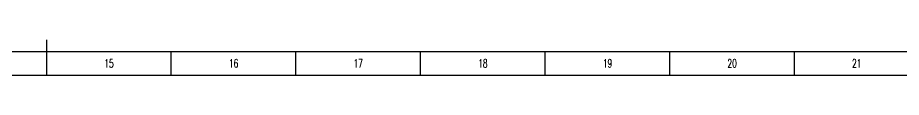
# Model space of a CAD drawing. Header units: millimetres. Extents: x 0 to 1486, y 0 to 841.
# Drawn here: x 730.6 to 1106.9, y 0 to 15 of the extents above; entities that cross this region are included whole.
import ezdxf
from ezdxf.enums import TextEntityAlignment as Align

# ---------------------------------------------------------------- set-up
doc = ezdxf.new("R2010")
doc.units = ezdxf.units.MM
doc.layers.add('PDM_Title', color=7, linetype='Continuous')
doc.styles.add('HZ', font='TXT.SHX', dxfattribs={"width": 0.667, "bigfont": 'HZTXT.SHX'})

# ---------------------------------------------------------------- blocks, each defined once
blk = doc.blocks.new('FitPDM_DWGFrame')
at = {"layer": 'PDM_Title', "color": 0}
for p, q in [((743, 0), (743, 15)), ((25, 10), (1476, 10))]:
    blk.add_line(p, q, dxfattribs=at)
at = {"layer": 'PDM_Title', "color": 2}
for p, q in [((796.07, 0), (796.07, 10)), ((849.14, 0), (849.14, 10)), ((902.21, 0), (902.21, 10)), ((955.29, 0), (955.29, 10)), ((1008.36, 0), (1008.36, 10)), ((1061.43, 0), (1061.43, 10)), ((0, 0), (1486, 0))]:
    blk.add_line(p, q, dxfattribs=at)
at = {"layer": 'PDM_Title', "color": 2, "style": 'HZ', "width": 0.667}
for s, p in [('15', (769.54, 5)), ('16', (822.61, 5)), ('17', (875.68, 5)), ('18', (928.75, 5)), ('19', (981.82, 5)), ('20', (1034.89, 5)), ('21', (1087.96, 5))]:
    blk.add_text(s, height=3.5, dxfattribs=at).set_placement(p, align=Align.MIDDLE_CENTER)

msp = doc.modelspace()

# ---------------------------------------------------------------- block references
at = {"layer": 'PDM_Title'}
msp.add_blockref('FitPDM_DWGFrame', (0, 0), dxfattribs=at)

doc.saveas('drawing.dxf')
